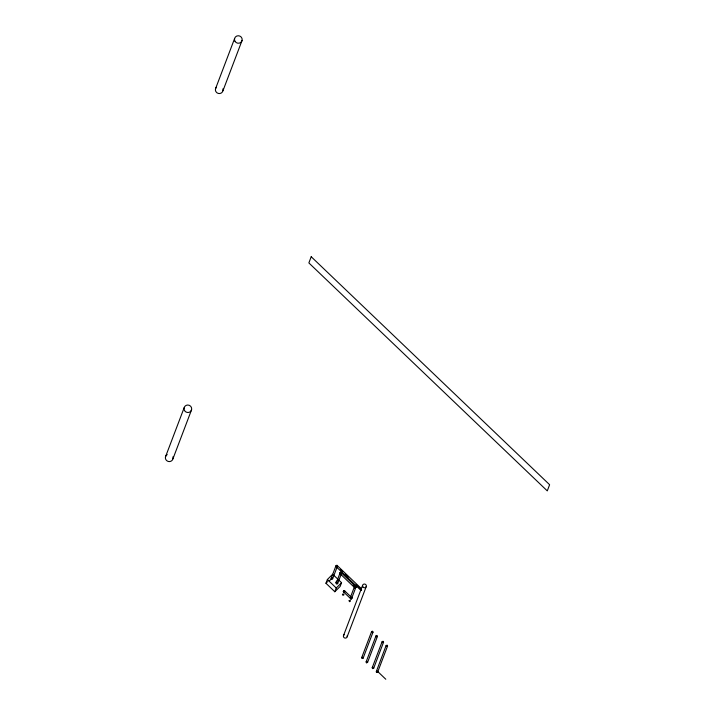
<?xml version="1.0" encoding="UTF-8"?>
<svg xmlns="http://www.w3.org/2000/svg" width="715" height="715" viewBox="0 0 715 715"><rect width="100%" height="100%" fill="white"/><g stroke="black" fill="none" stroke-linecap="round" stroke-linejoin="round"><path stroke-width="1.07" d="M351.056 599.045L343.263 591.636L343.727 591.028L344.326 590.519L352.084 597.937L351.02 599.027L352.084 597.937M335.979 565.699C336.971 568.568 338.222 563.679 335.979 565.699L331.143 578.408L331.519 579.257L332.564 578.98L336.944 567.46M332.636 578.801L332.421 578.077M341.413 573.68L341.109 572.652L340.072 572.929L336.157 583.208L336.533 584.048L337.578 583.78L341.1 574.511M337.65 583.592L337.56 583.029M340.117 572.956L340.206 573.832L341.296 573.832M354.461 586.693L354.953 587.793L356.15 586.97L355.123 588.079L355.9 587.069L354.917 586.345M361.674 657.693L362.049 658.533L363.086 658.265L373.033 632.096L372.47 631.184L371.612 631.533L361.674 657.693L362.201 657.165M363.166 658.086L363.077 657.514M366.107 661.938L366.482 662.778L367.528 662.501L377.466 636.341L376.903 635.421L376.045 635.769L366.107 661.938L367.036 661.402L367.599 662.322M371.541 631.711L372.104 632.632L373.033 632.096M372.202 667.765L372.578 668.605L373.623 668.337L383.571 642.168L383.008 641.257L382.15 641.605L372.202 667.765L372.935 667.211M375.974 635.948L376.537 636.868L377.466 636.341M373.695 668.159L373.605 667.587M376.215 671.635L376.591 672.475L377.627 672.198L387.575 646.038L387.199 645.198L386.154 645.466L376.403 671.296M377.708 672.02L377.145 671.099M382.078 641.784L382.641 642.705L383.571 642.168M386.082 645.654L386.645 646.566L387.575 646.038M215.483 88.857L234.609 38.521M222.946 90.796L242.063 40.469M165.487 456.858L184.121 407.8M172.95 458.798L191.584 409.74M333.494 574.994L341.564 582.707L340.143 586.452L334.826 591.743L325.951 583.261L327.381 579.516L332.69 574.225M334.826 591.743L336.247 588.007L341.564 582.707M350.189 597.937L354.39 586.872M351.673 598.33L355.882 587.265M343.459 635.742L362.577 585.415M347.186 636.716L366.303 586.389M331.143 578.408L332.073 577.881M336.157 583.208L337.087 582.68M345.005 592.002C345.506 589.75 342.083 591.752 344.344 592.377M355.087 588.087L339.652 573.332L340.117 572.733L340.715 572.215L356.15 586.97M340.715 572.241L340.117 572.947M344.317 590.545L343.289 591.627M336.854 565.967L337.185 565.52L336.452 566.387M361.397 590.045L361.075 590.492L336.264 566.772M325.951 583.261L327.47 581.751M329.097 581.161L331.751 578.515M335.63 582.412L337.757 580.294M366.482 662.778L367.224 661.482M376.43 672.359L377.493 671.296L385.805 679.25M342.798 593.977C341.216 595.649 345.22 595.622 343.566 593.977M337.328 565.654L361.334 588.606M340.358 569.614L342.717 571.875M345.077 574.127L348.223 577.139M356.097 584.664L361.602 589.938M353.04 585.067L355.686 587.596M327.381 579.516L336.247 588.007M172.905 456.858A3.852 3.727 20.8 0 1 170.608 461.354A3.852 3.727 20.8 0 1 165.773 459.414A3.852 3.727 20.8 0 1 167.23 454.579M222.901 88.857A3.852 3.727 20.8 0 1 218.298 93.442A3.852 3.727 20.8 0 1 216.439 87.176M347.168 635.751A1.931 1.868 20.8 0 1 346.015 637.995A1.931 1.868 20.8 0 1 343.602 637.02A1.931 1.868 20.8 0 1 344.326 634.607M349.099 600.788C350.1 603.666 351.342 598.768 349.099 600.788M311.213 256.739L308.862 262.923L547.279 490.892L549.621 484.716L311.213 256.739M184.568 410.642A3.852 3.727 20.8 0 0 191.218 410.642A3.852 3.727 20.8 0 0 187.768 405.021A3.852 3.727 20.8 0 0 184.568 410.642M235.047 41.372A3.852 3.727 20.8 0 0 241.697 41.372A3.852 3.727 20.8 0 0 238.256 35.75A3.852 3.727 20.8 0 0 235.047 41.372M362.8 586.836A1.931 1.868 20.8 0 0 366.125 586.836A1.931 1.868 20.8 0 0 364.4 584.03A1.931 1.868 20.8 0 0 362.8 586.836"/></g></svg>
